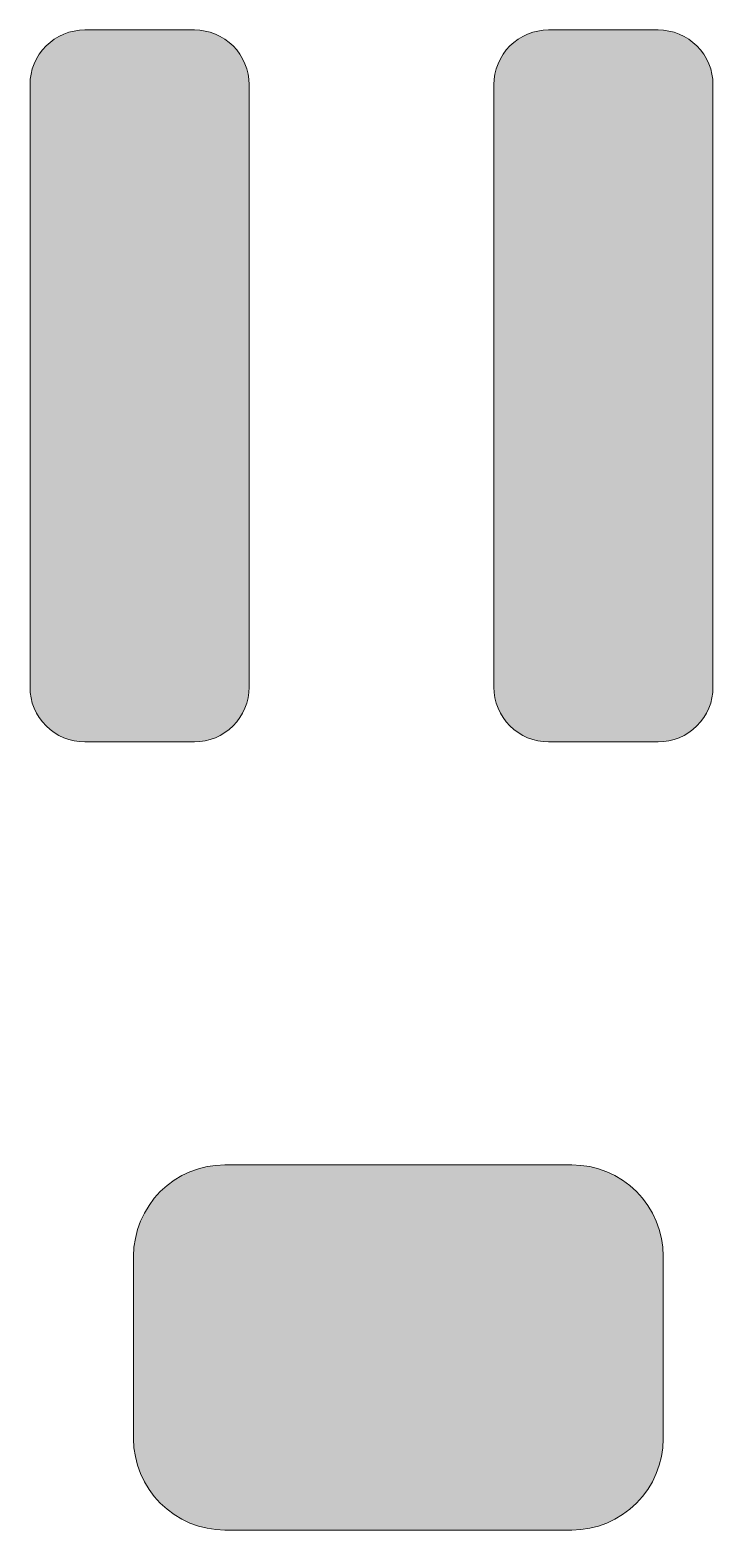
# Model space of a CAD drawing. Header units: millimetres. Extents: x -16.3 to 39.6, y -103.9 to -60.4.
# Drawn here: x -11.313 to -9.444, y -94.464 to -90.356 of the extents above; entities that cross this region are included whole.
import ezdxf

# ---------------------------------------------------------------- set-up
doc = ezdxf.new("R2010")
doc.units = ezdxf.units.MM
doc.header["$MEASUREMENT"] = 0
doc.layers.add('Camada 1', color=7, linetype='Continuous')

msp = doc.modelspace()

# ---------------------------------------------------------------- hatches: boundary and pattern name
at = {"layer": 'Camada 1', "true_color": 0x840000}
h = msp.add_hatch(color=16, dxfattribs=at)
edge = h.paths.add_edge_path()
edge.add_spline(control_points=[(-10.8489, -90.3564), (-10.8489, -90.3564), (-10.8341, -90.3587), (-10.8341, -90.3587), (-10.8341, -90.3587), (-10.8199, -90.3622), (-10.8199, -90.3622), (-10.8199, -90.3622), (-10.8059, -90.367), (-10.8059, -90.367), (-10.8059, -90.367), (-10.7927, -90.3734), (-10.7927, -90.3734), (-10.7927, -90.3734), (-10.78, -90.381), (-10.78, -90.381), (-10.78, -90.381), (-10.7683, -90.3899), (-10.7683, -90.3899), (-10.7683, -90.3899), (-10.7574, -90.3996), (-10.7574, -90.3996), (-10.7574, -90.3996), (-10.7475, -90.4105), (-10.7475, -90.4105), (-10.7475, -90.4105), (-10.7386, -90.4224), (-10.7386, -90.4224), (-10.7386, -90.4224), (-10.7313, -90.4351), (-10.7313, -90.4351), (-10.7313, -90.4351), (-10.7249, -90.4483), (-10.7249, -90.4483), (-10.7249, -90.4483), (-10.7198, -90.4623), (-10.7198, -90.4623), (-10.7198, -90.4623), (-10.7163, -90.4765), (-10.7163, -90.4765), (-10.7163, -90.4765), (-10.7142, -90.491), (-10.7142, -90.491), (-10.7142, -90.491), (-10.7135, -90.5057), (-10.7135, -90.5057), (-10.7135, -90.5057), (-10.7135, -92.1557), (-10.7135, -92.1557), (-10.7135, -92.1557), (-10.7142, -92.1704), (-10.7142, -92.1704), (-10.7142, -92.1704), (-10.7163, -92.1849), (-10.7163, -92.1849), (-10.7163, -92.1849), (-10.7198, -92.1994), (-10.7198, -92.1994), (-10.7198, -92.1994), (-10.7249, -92.2131), (-10.7249, -92.2131), (-10.7249, -92.2131), (-10.7313, -92.2266), (-10.7313, -92.2266), (-10.7313, -92.2266), (-10.7386, -92.239), (-10.7386, -92.239), (-10.7386, -92.239), (-10.7475, -92.251), (-10.7475, -92.251), (-10.7475, -92.251), (-10.7574, -92.2619), (-10.7574, -92.2619), (-10.7574, -92.2619), (-10.7683, -92.2718), (-10.7683, -92.2718), (-10.7683, -92.2718), (-10.78, -92.2804), (-10.78, -92.2804), (-10.78, -92.2804), (-10.7927, -92.288), (-10.7927, -92.288), (-10.7927, -92.288), (-10.8059, -92.2944), (-10.8059, -92.2944), (-10.8059, -92.2944), (-10.8199, -92.2992), (-10.8199, -92.2992), (-10.8199, -92.2992), (-10.8341, -92.3028), (-10.8341, -92.3028), (-10.8341, -92.3028), (-10.8489, -92.3051), (-10.8489, -92.3051), (-10.8489, -92.3051), (-10.8633, -92.3058), (-10.8633, -92.3058), (-10.8633, -92.3058), (-11.1636, -92.3058), (-11.1636, -92.3058), (-11.1636, -92.3058), (-11.1781, -92.3051), (-11.1781, -92.3051), (-11.1781, -92.3051), (-11.1928, -92.3028), (-11.1928, -92.3028), (-11.1928, -92.3028), (-11.207, -92.2992), (-11.207, -92.2992), (-11.207, -92.2992), (-11.221, -92.2944), (-11.221, -92.2944), (-11.221, -92.2944), (-11.2342, -92.288), (-11.2342, -92.288), (-11.2342, -92.288), (-11.2469, -92.2804), (-11.2469, -92.2804), (-11.2469, -92.2804), (-11.2586, -92.2718), (-11.2586, -92.2718), (-11.2586, -92.2718), (-11.2695, -92.2619), (-11.2695, -92.2619), (-11.2695, -92.2619), (-11.2794, -92.251), (-11.2794, -92.251), (-11.2794, -92.251), (-11.2883, -92.239), (-11.2883, -92.239), (-11.2883, -92.239), (-11.2957, -92.2266), (-11.2957, -92.2266), (-11.2957, -92.2266), (-11.302, -92.2131), (-11.302, -92.2131), (-11.302, -92.2131), (-11.3071, -92.1994), (-11.3071, -92.1994), (-11.3071, -92.1994), (-11.3106, -92.1849), (-11.3106, -92.1849), (-11.3106, -92.1849), (-11.3127, -92.1704), (-11.3127, -92.1704), (-11.3127, -92.1704), (-11.3134, -92.1557), (-11.3134, -92.1557), (-11.3134, -92.1557), (-11.3134, -90.5057), (-11.3134, -90.5057), (-11.3134, -90.5057), (-11.3127, -90.491), (-11.3127, -90.491), (-11.3127, -90.491), (-11.3106, -90.4765), (-11.3106, -90.4765), (-11.3106, -90.4765), (-11.3071, -90.4623), (-11.3071, -90.4623), (-11.3071, -90.4623), (-11.302, -90.4483), (-11.302, -90.4483), (-11.302, -90.4483), (-11.2957, -90.4351), (-11.2957, -90.4351), (-11.2957, -90.4351), (-11.2883, -90.4224), (-11.2883, -90.4224), (-11.2883, -90.4224), (-11.2794, -90.4105), (-11.2794, -90.4105), (-11.2794, -90.4105), (-11.2695, -90.3996), (-11.2695, -90.3996), (-11.2695, -90.3996), (-11.2586, -90.3899), (-11.2586, -90.3899), (-11.2586, -90.3899), (-11.2469, -90.381), (-11.2469, -90.381), (-11.2469, -90.381), (-11.2342, -90.3734), (-11.2342, -90.3734), (-11.2342, -90.3734), (-11.221, -90.367), (-11.221, -90.367), (-11.221, -90.367), (-11.207, -90.3622), (-11.207, -90.3622), (-11.207, -90.3622), (-11.1928, -90.3587), (-11.1928, -90.3587), (-11.1928, -90.3587), (-11.1781, -90.3564), (-11.1781, -90.3564), (-11.1781, -90.3564), (-11.1636, -90.3559), (-11.1636, -90.3559), (-11.1636, -90.3559), (-10.8633, -90.3559), (-10.8633, -90.3559), (-10.8633, -90.3559), (-10.8489, -90.3564), (-10.8489, -90.3564)], knot_values=[0, 0, 0, 0, 0.014706, 0.014706, 0.014706, 0.029412, 0.029412, 0.029412, 0.044118, 0.044118, 0.044118, 0.058824, 0.058824, 0.058824, 0.073529, 0.073529, 0.073529, 0.088235, 0.088235, 0.088235, 0.102941, 0.102941, 0.102941, 0.117647, 0.117647, 0.117647, 0.132353, 0.132353, 0.132353, 0.147059, 0.147059, 0.147059, 0.161765, 0.161765, 0.161765, 0.176471, 0.176471, 0.176471, 0.191176, 0.191176, 0.191176, 0.205882, 0.205882, 0.205882, 0.220588, 0.220588, 0.220588, 0.235294, 0.235294, 0.235294, 0.25, 0.25, 0.25, 0.264706, 0.264706, 0.264706, 0.279412, 0.279412, 0.279412, 0.294118, 0.294118, 0.294118, 0.308824, 0.308824, 0.308824, 0.323529, 0.323529, 0.323529, 0.338235, 0.338235, 0.338235, 0.352941, 0.352941, 0.352941, 0.367647, 0.367647, 0.367647, 0.382353, 0.382353, 0.382353, 0.397059, 0.397059, 0.397059, 0.411765, 0.411765, 0.411765, 0.426471, 0.426471, 0.426471, 0.441176, 0.441176, 0.441176, 0.455882, 0.455882, 0.455882, 0.470588, 0.470588, 0.470588, 0.485294, 0.485294, 0.485294, 0.5, 0.5, 0.5, 0.514706, 0.514706, 0.514706, 0.529412, 0.529412, 0.529412, 0.544118, 0.544118, 0.544118, 0.558824, 0.558824, 0.558824, 0.573529, 0.573529, 0.573529, 0.588235, 0.588235, 0.588235, 0.602941, 0.602941, 0.602941, 0.617647, 0.617647, 0.617647, 0.632353, 0.632353, 0.632353, 0.647059, 0.647059, 0.647059, 0.661765, 0.661765, 0.661765, 0.676471, 0.676471, 0.676471, 0.691176, 0.691176, 0.691176, 0.705882, 0.705882, 0.705882, 0.720588, 0.720588, 0.720588, 0.735294, 0.735294, 0.735294, 0.75, 0.75, 0.75, 0.764706, 0.764706, 0.764706, 0.779412, 0.779412, 0.779412, 0.794118, 0.794118, 0.794118, 0.808824, 0.808824, 0.808824, 0.823529, 0.823529, 0.823529, 0.838235, 0.838235, 0.838235, 0.852941, 0.852941, 0.852941, 0.867647, 0.867647, 0.867647, 0.882353, 0.882353, 0.882353, 0.897059, 0.897059, 0.897059, 0.911765, 0.911765, 0.911765, 0.926471, 0.926471, 0.926471, 0.941176, 0.941176, 0.941176, 0.955882, 0.955882, 0.955882, 0.970588, 0.970588, 0.970588, 0.985294, 0.985294, 0.985294, 1, 1, 1, 1], degree=3, periodic=1)
h = msp.add_hatch(color=16, dxfattribs=at)
edge = h.paths.add_edge_path()
edge.add_spline(control_points=[(-9.5789, -90.3564), (-9.5789, -90.3564), (-9.5641, -90.3587), (-9.5641, -90.3587), (-9.5641, -90.3587), (-9.5499, -90.3622), (-9.5499, -90.3622), (-9.5499, -90.3622), (-9.5359, -90.367), (-9.5359, -90.367), (-9.5359, -90.367), (-9.5227, -90.3734), (-9.5227, -90.3734), (-9.5227, -90.3734), (-9.51, -90.381), (-9.51, -90.381), (-9.51, -90.381), (-9.4983, -90.3899), (-9.4983, -90.3899), (-9.4983, -90.3899), (-9.4874, -90.3996), (-9.4874, -90.3996), (-9.4874, -90.3996), (-9.4775, -90.4105), (-9.4775, -90.4105), (-9.4775, -90.4105), (-9.4686, -90.4224), (-9.4686, -90.4224), (-9.4686, -90.4224), (-9.4613, -90.4351), (-9.4613, -90.4351), (-9.4613, -90.4351), (-9.4549, -90.4483), (-9.4549, -90.4483), (-9.4549, -90.4483), (-9.4498, -90.4623), (-9.4498, -90.4623), (-9.4498, -90.4623), (-9.4463, -90.4765), (-9.4463, -90.4765), (-9.4463, -90.4765), (-9.4442, -90.491), (-9.4442, -90.491), (-9.4442, -90.491), (-9.4435, -90.5057), (-9.4435, -90.5057), (-9.4435, -90.5057), (-9.4435, -92.1557), (-9.4435, -92.1557), (-9.4435, -92.1557), (-9.4442, -92.1704), (-9.4442, -92.1704), (-9.4442, -92.1704), (-9.4463, -92.1849), (-9.4463, -92.1849), (-9.4463, -92.1849), (-9.4498, -92.1994), (-9.4498, -92.1994), (-9.4498, -92.1994), (-9.4549, -92.2131), (-9.4549, -92.2131), (-9.4549, -92.2131), (-9.4613, -92.2266), (-9.4613, -92.2266), (-9.4613, -92.2266), (-9.4686, -92.239), (-9.4686, -92.239), (-9.4686, -92.239), (-9.4775, -92.251), (-9.4775, -92.251), (-9.4775, -92.251), (-9.4874, -92.2619), (-9.4874, -92.2619), (-9.4874, -92.2619), (-9.4983, -92.2718), (-9.4983, -92.2718), (-9.4983, -92.2718), (-9.51, -92.2804), (-9.51, -92.2804), (-9.51, -92.2804), (-9.5227, -92.288), (-9.5227, -92.288), (-9.5227, -92.288), (-9.5359, -92.2944), (-9.5359, -92.2944), (-9.5359, -92.2944), (-9.5499, -92.2992), (-9.5499, -92.2992), (-9.5499, -92.2992), (-9.5641, -92.3028), (-9.5641, -92.3028), (-9.5641, -92.3028), (-9.5789, -92.3051), (-9.5789, -92.3051), (-9.5789, -92.3051), (-9.5933, -92.3058), (-9.5933, -92.3058), (-9.5933, -92.3058), (-9.8936, -92.3058), (-9.8936, -92.3058), (-9.8936, -92.3058), (-9.9081, -92.3051), (-9.9081, -92.3051), (-9.9081, -92.3051), (-9.9228, -92.3028), (-9.9228, -92.3028), (-9.9228, -92.3028), (-9.937, -92.2992), (-9.937, -92.2992), (-9.937, -92.2992), (-9.951, -92.2944), (-9.951, -92.2944), (-9.951, -92.2944), (-9.9642, -92.288), (-9.9642, -92.288), (-9.9642, -92.288), (-9.9769, -92.2804), (-9.9769, -92.2804), (-9.9769, -92.2804), (-9.9886, -92.2718), (-9.9886, -92.2718), (-9.9886, -92.2718), (-9.9995, -92.2619), (-9.9995, -92.2619), (-9.9995, -92.2619), (-10.0094, -92.251), (-10.0094, -92.251), (-10.0094, -92.251), (-10.0183, -92.239), (-10.0183, -92.239), (-10.0183, -92.239), (-10.0257, -92.2266), (-10.0257, -92.2266), (-10.0257, -92.2266), (-10.032, -92.2131), (-10.032, -92.2131), (-10.032, -92.2131), (-10.0371, -92.1994), (-10.0371, -92.1994), (-10.0371, -92.1994), (-10.0406, -92.1849), (-10.0406, -92.1849), (-10.0406, -92.1849), (-10.0427, -92.1704), (-10.0427, -92.1704), (-10.0427, -92.1704), (-10.0434, -92.1557), (-10.0434, -92.1557), (-10.0434, -92.1557), (-10.0434, -90.5057), (-10.0434, -90.5057), (-10.0434, -90.5057), (-10.0427, -90.491), (-10.0427, -90.491), (-10.0427, -90.491), (-10.0406, -90.4765), (-10.0406, -90.4765), (-10.0406, -90.4765), (-10.0371, -90.4623), (-10.0371, -90.4623), (-10.0371, -90.4623), (-10.032, -90.4483), (-10.032, -90.4483), (-10.032, -90.4483), (-10.0257, -90.4351), (-10.0257, -90.4351), (-10.0257, -90.4351), (-10.0183, -90.4224), (-10.0183, -90.4224), (-10.0183, -90.4224), (-10.0094, -90.4105), (-10.0094, -90.4105), (-10.0094, -90.4105), (-9.9995, -90.3996), (-9.9995, -90.3996), (-9.9995, -90.3996), (-9.9886, -90.3899), (-9.9886, -90.3899), (-9.9886, -90.3899), (-9.9769, -90.381), (-9.9769, -90.381), (-9.9769, -90.381), (-9.9642, -90.3734), (-9.9642, -90.3734), (-9.9642, -90.3734), (-9.951, -90.367), (-9.951, -90.367), (-9.951, -90.367), (-9.937, -90.3622), (-9.937, -90.3622), (-9.937, -90.3622), (-9.9228, -90.3587), (-9.9228, -90.3587), (-9.9228, -90.3587), (-9.9081, -90.3564), (-9.9081, -90.3564), (-9.9081, -90.3564), (-9.8936, -90.3559), (-9.8936, -90.3559), (-9.8936, -90.3559), (-9.5933, -90.3559), (-9.5933, -90.3559), (-9.5933, -90.3559), (-9.5789, -90.3564), (-9.5789, -90.3564)], knot_values=[0, 0, 0, 0, 0.014706, 0.014706, 0.014706, 0.029412, 0.029412, 0.029412, 0.044118, 0.044118, 0.044118, 0.058824, 0.058824, 0.058824, 0.073529, 0.073529, 0.073529, 0.088235, 0.088235, 0.088235, 0.102941, 0.102941, 0.102941, 0.117647, 0.117647, 0.117647, 0.132353, 0.132353, 0.132353, 0.147059, 0.147059, 0.147059, 0.161765, 0.161765, 0.161765, 0.176471, 0.176471, 0.176471, 0.191176, 0.191176, 0.191176, 0.205882, 0.205882, 0.205882, 0.220588, 0.220588, 0.220588, 0.235294, 0.235294, 0.235294, 0.25, 0.25, 0.25, 0.264706, 0.264706, 0.264706, 0.279412, 0.279412, 0.279412, 0.294118, 0.294118, 0.294118, 0.308824, 0.308824, 0.308824, 0.323529, 0.323529, 0.323529, 0.338235, 0.338235, 0.338235, 0.352941, 0.352941, 0.352941, 0.367647, 0.367647, 0.367647, 0.382353, 0.382353, 0.382353, 0.397059, 0.397059, 0.397059, 0.411765, 0.411765, 0.411765, 0.426471, 0.426471, 0.426471, 0.441176, 0.441176, 0.441176, 0.455882, 0.455882, 0.455882, 0.470588, 0.470588, 0.470588, 0.485294, 0.485294, 0.485294, 0.5, 0.5, 0.5, 0.514706, 0.514706, 0.514706, 0.529412, 0.529412, 0.529412, 0.544118, 0.544118, 0.544118, 0.558824, 0.558824, 0.558824, 0.573529, 0.573529, 0.573529, 0.588235, 0.588235, 0.588235, 0.602941, 0.602941, 0.602941, 0.617647, 0.617647, 0.617647, 0.632353, 0.632353, 0.632353, 0.647059, 0.647059, 0.647059, 0.661765, 0.661765, 0.661765, 0.676471, 0.676471, 0.676471, 0.691176, 0.691176, 0.691176, 0.705882, 0.705882, 0.705882, 0.720588, 0.720588, 0.720588, 0.735294, 0.735294, 0.735294, 0.75, 0.75, 0.75, 0.764706, 0.764706, 0.764706, 0.779412, 0.779412, 0.779412, 0.794118, 0.794118, 0.794118, 0.808824, 0.808824, 0.808824, 0.823529, 0.823529, 0.823529, 0.838235, 0.838235, 0.838235, 0.852941, 0.852941, 0.852941, 0.867647, 0.867647, 0.867647, 0.882353, 0.882353, 0.882353, 0.897059, 0.897059, 0.897059, 0.911765, 0.911765, 0.911765, 0.926471, 0.926471, 0.926471, 0.941176, 0.941176, 0.941176, 0.955882, 0.955882, 0.955882, 0.970588, 0.970588, 0.970588, 0.985294, 0.985294, 0.985294, 1, 1, 1, 1], degree=3, periodic=1)
h = msp.add_hatch(color=16, dxfattribs=at)
edge = h.paths.add_edge_path()
edge.add_spline(control_points=[(-9.8052, -93.4656), (-9.8052, -93.4656), (-9.7811, -93.4691), (-9.7811, -93.4691), (-9.7811, -93.4691), (-9.7572, -93.475), (-9.7572, -93.475), (-9.7572, -93.475), (-9.7341, -93.4834), (-9.7341, -93.4834), (-9.7341, -93.4834), (-9.712, -93.4938), (-9.712, -93.4938), (-9.712, -93.4938), (-9.6909, -93.5065), (-9.6909, -93.5065), (-9.6909, -93.5065), (-9.6713, -93.521), (-9.6713, -93.521), (-9.6713, -93.521), (-9.653, -93.5375), (-9.653, -93.5375), (-9.653, -93.5375), (-9.6365, -93.5558), (-9.6365, -93.5558), (-9.6365, -93.5558), (-9.622, -93.5753), (-9.622, -93.5753), (-9.622, -93.5753), (-9.6093, -93.5964), (-9.6093, -93.5964), (-9.6093, -93.5964), (-9.5989, -93.6185), (-9.5989, -93.6185), (-9.5989, -93.6185), (-9.5906, -93.6416), (-9.5906, -93.6416), (-9.5906, -93.6416), (-9.5847, -93.6655), (-9.5847, -93.6655), (-9.5847, -93.6655), (-9.5809, -93.6899), (-9.5809, -93.6899), (-9.5809, -93.6899), (-9.5799, -93.7143), (-9.5799, -93.7143), (-9.5799, -93.7143), (-9.5799, -94.2144), (-9.5799, -94.2144), (-9.5799, -94.2144), (-9.5809, -94.2388), (-9.5809, -94.2388), (-9.5809, -94.2388), (-9.5847, -94.2631), (-9.5847, -94.2631), (-9.5847, -94.2631), (-9.5906, -94.2868), (-9.5906, -94.2868), (-9.5906, -94.2868), (-9.5989, -94.3099), (-9.5989, -94.3099), (-9.5989, -94.3099), (-9.6093, -94.3322), (-9.6093, -94.3322), (-9.6093, -94.3322), (-9.622, -94.3531), (-9.622, -94.3531), (-9.622, -94.3531), (-9.6365, -94.3729), (-9.6365, -94.3729), (-9.6365, -94.3729), (-9.653, -94.3912), (-9.653, -94.3912), (-9.653, -94.3912), (-9.6713, -94.4074), (-9.6713, -94.4074), (-9.6713, -94.4074), (-9.6909, -94.4222), (-9.6909, -94.4222), (-9.6909, -94.4222), (-9.712, -94.4349), (-9.712, -94.4349), (-9.712, -94.4349), (-9.7341, -94.4453), (-9.7341, -94.4453), (-9.7341, -94.4453), (-9.7572, -94.4534), (-9.7572, -94.4534), (-9.7572, -94.4534), (-9.7811, -94.4595), (-9.7811, -94.4595), (-9.7811, -94.4595), (-9.8052, -94.463), (-9.8052, -94.463), (-9.8052, -94.463), (-9.8298, -94.4643), (-9.8298, -94.4643), (-9.8298, -94.4643), (-10.7798, -94.4643), (-10.7798, -94.4643), (-10.7798, -94.4643), (-10.8044, -94.463), (-10.8044, -94.463), (-10.8044, -94.463), (-10.8285, -94.4595), (-10.8285, -94.4595), (-10.8285, -94.4595), (-10.8524, -94.4534), (-10.8524, -94.4534), (-10.8524, -94.4534), (-10.8755, -94.4453), (-10.8755, -94.4453), (-10.8755, -94.4453), (-10.8976, -94.4349), (-10.8976, -94.4349), (-10.8976, -94.4349), (-10.9187, -94.4222), (-10.9187, -94.4222), (-10.9187, -94.4222), (-10.9383, -94.4074), (-10.9383, -94.4074), (-10.9383, -94.4074), (-10.9566, -94.3912), (-10.9566, -94.3912), (-10.9566, -94.3912), (-10.9731, -94.3729), (-10.9731, -94.3729), (-10.9731, -94.3729), (-10.9876, -94.3531), (-10.9876, -94.3531), (-10.9876, -94.3531), (-11.0003, -94.3322), (-11.0003, -94.3322), (-11.0003, -94.3322), (-11.0107, -94.3099), (-11.0107, -94.3099), (-11.0107, -94.3099), (-11.019, -94.2868), (-11.019, -94.2868), (-11.019, -94.2868), (-11.0249, -94.2631), (-11.0249, -94.2631), (-11.0249, -94.2631), (-11.0287, -94.2388), (-11.0287, -94.2388), (-11.0287, -94.2388), (-11.0297, -94.2144), (-11.0297, -94.2144), (-11.0297, -94.2144), (-11.0297, -93.7143), (-11.0297, -93.7143), (-11.0297, -93.7143), (-11.0287, -93.6899), (-11.0287, -93.6899), (-11.0287, -93.6899), (-11.0249, -93.6655), (-11.0249, -93.6655), (-11.0249, -93.6655), (-11.019, -93.6416), (-11.019, -93.6416), (-11.019, -93.6416), (-11.0107, -93.6185), (-11.0107, -93.6185), (-11.0107, -93.6185), (-11.0003, -93.5964), (-11.0003, -93.5964), (-11.0003, -93.5964), (-10.9876, -93.5753), (-10.9876, -93.5753), (-10.9876, -93.5753), (-10.9731, -93.5558), (-10.9731, -93.5558), (-10.9731, -93.5558), (-10.9566, -93.5375), (-10.9566, -93.5375), (-10.9566, -93.5375), (-10.9383, -93.521), (-10.9383, -93.521), (-10.9383, -93.521), (-10.9187, -93.5065), (-10.9187, -93.5065), (-10.9187, -93.5065), (-10.8976, -93.4938), (-10.8976, -93.4938), (-10.8976, -93.4938), (-10.8755, -93.4834), (-10.8755, -93.4834), (-10.8755, -93.4834), (-10.8524, -93.475), (-10.8524, -93.475), (-10.8524, -93.475), (-10.8285, -93.4691), (-10.8285, -93.4691), (-10.8285, -93.4691), (-10.8044, -93.4656), (-10.8044, -93.4656), (-10.8044, -93.4656), (-10.7798, -93.4643), (-10.7798, -93.4643), (-10.7798, -93.4643), (-9.8298, -93.4643), (-9.8298, -93.4643), (-9.8298, -93.4643), (-9.8052, -93.4656), (-9.8052, -93.4656)], knot_values=[0, 0, 0, 0, 0.014706, 0.014706, 0.014706, 0.029412, 0.029412, 0.029412, 0.044118, 0.044118, 0.044118, 0.058824, 0.058824, 0.058824, 0.073529, 0.073529, 0.073529, 0.088235, 0.088235, 0.088235, 0.102941, 0.102941, 0.102941, 0.117647, 0.117647, 0.117647, 0.132353, 0.132353, 0.132353, 0.147059, 0.147059, 0.147059, 0.161765, 0.161765, 0.161765, 0.176471, 0.176471, 0.176471, 0.191176, 0.191176, 0.191176, 0.205882, 0.205882, 0.205882, 0.220588, 0.220588, 0.220588, 0.235294, 0.235294, 0.235294, 0.25, 0.25, 0.25, 0.264706, 0.264706, 0.264706, 0.279412, 0.279412, 0.279412, 0.294118, 0.294118, 0.294118, 0.308824, 0.308824, 0.308824, 0.323529, 0.323529, 0.323529, 0.338235, 0.338235, 0.338235, 0.352941, 0.352941, 0.352941, 0.367647, 0.367647, 0.367647, 0.382353, 0.382353, 0.382353, 0.397059, 0.397059, 0.397059, 0.411765, 0.411765, 0.411765, 0.426471, 0.426471, 0.426471, 0.441176, 0.441176, 0.441176, 0.455882, 0.455882, 0.455882, 0.470588, 0.470588, 0.470588, 0.485294, 0.485294, 0.485294, 0.5, 0.5, 0.5, 0.514706, 0.514706, 0.514706, 0.529412, 0.529412, 0.529412, 0.544118, 0.544118, 0.544118, 0.558824, 0.558824, 0.558824, 0.573529, 0.573529, 0.573529, 0.588235, 0.588235, 0.588235, 0.602941, 0.602941, 0.602941, 0.617647, 0.617647, 0.617647, 0.632353, 0.632353, 0.632353, 0.647059, 0.647059, 0.647059, 0.661765, 0.661765, 0.661765, 0.676471, 0.676471, 0.676471, 0.691176, 0.691176, 0.691176, 0.705882, 0.705882, 0.705882, 0.720588, 0.720588, 0.720588, 0.735294, 0.735294, 0.735294, 0.75, 0.75, 0.75, 0.764706, 0.764706, 0.764706, 0.779412, 0.779412, 0.779412, 0.794118, 0.794118, 0.794118, 0.808824, 0.808824, 0.808824, 0.823529, 0.823529, 0.823529, 0.838235, 0.838235, 0.838235, 0.852941, 0.852941, 0.852941, 0.867647, 0.867647, 0.867647, 0.882353, 0.882353, 0.882353, 0.897059, 0.897059, 0.897059, 0.911765, 0.911765, 0.911765, 0.926471, 0.926471, 0.926471, 0.941176, 0.941176, 0.941176, 0.955882, 0.955882, 0.955882, 0.970588, 0.970588, 0.970588, 0.985294, 0.985294, 0.985294, 1, 1, 1, 1], degree=3, periodic=1)

# ---------------------------------------------------------------- linework, layer by layer
at = {"layer": 'Camada 1', "color": 16, "lineweight": 0}
for points in [[(-10.8489, -90.3564), (-10.8489, -90.3564), (-10.8341, -90.3587), (-10.8341, -90.3587), (-10.8341, -90.3587), (-10.8199, -90.3622), (-10.8199, -90.3622), (-10.8199, -90.3622), (-10.8059, -90.367), (-10.8059, -90.367), (-10.8059, -90.367), (-10.7927, -90.3734), (-10.7927, -90.3734), (-10.7927, -90.3734), (-10.78, -90.381), (-10.78, -90.381), (-10.78, -90.381), (-10.7683, -90.3899), (-10.7683, -90.3899), (-10.7683, -90.3899), (-10.7574, -90.3996), (-10.7574, -90.3996), (-10.7574, -90.3996), (-10.7475, -90.4105), (-10.7475, -90.4105), (-10.7475, -90.4105), (-10.7386, -90.4224), (-10.7386, -90.4224), (-10.7386, -90.4224), (-10.7313, -90.4351), (-10.7313, -90.4351), (-10.7313, -90.4351), (-10.7249, -90.4483), (-10.7249, -90.4483), (-10.7249, -90.4483), (-10.7198, -90.4623), (-10.7198, -90.4623), (-10.7198, -90.4623), (-10.7163, -90.4765), (-10.7163, -90.4765), (-10.7163, -90.4765), (-10.7142, -90.491), (-10.7142, -90.491), (-10.7142, -90.491), (-10.7135, -90.5057), (-10.7135, -90.5057), (-10.7135, -90.5057), (-10.7135, -92.1557), (-10.7135, -92.1557), (-10.7135, -92.1557), (-10.7142, -92.1704), (-10.7142, -92.1704), (-10.7142, -92.1704), (-10.7163, -92.1849), (-10.7163, -92.1849), (-10.7163, -92.1849), (-10.7198, -92.1994), (-10.7198, -92.1994), (-10.7198, -92.1994), (-10.7249, -92.2131), (-10.7249, -92.2131), (-10.7249, -92.2131), (-10.7313, -92.2266), (-10.7313, -92.2266), (-10.7313, -92.2266), (-10.7386, -92.239), (-10.7386, -92.239), (-10.7386, -92.239), (-10.7475, -92.251), (-10.7475, -92.251), (-10.7475, -92.251), (-10.7574, -92.2619), (-10.7574, -92.2619), (-10.7574, -92.2619), (-10.7683, -92.2718), (-10.7683, -92.2718), (-10.7683, -92.2718), (-10.78, -92.2804), (-10.78, -92.2804), (-10.78, -92.2804), (-10.7927, -92.288), (-10.7927, -92.288), (-10.7927, -92.288), (-10.8059, -92.2944), (-10.8059, -92.2944), (-10.8059, -92.2944), (-10.8199, -92.2992), (-10.8199, -92.2992), (-10.8199, -92.2992), (-10.8341, -92.3028), (-10.8341, -92.3028), (-10.8341, -92.3028), (-10.8489, -92.3051), (-10.8489, -92.3051), (-10.8489, -92.3051), (-10.8633, -92.3058), (-10.8633, -92.3058), (-10.8633, -92.3058), (-11.1636, -92.3058), (-11.1636, -92.3058), (-11.1636, -92.3058), (-11.1781, -92.3051), (-11.1781, -92.3051), (-11.1781, -92.3051), (-11.1928, -92.3028), (-11.1928, -92.3028), (-11.1928, -92.3028), (-11.207, -92.2992), (-11.207, -92.2992), (-11.207, -92.2992), (-11.221, -92.2944), (-11.221, -92.2944), (-11.221, -92.2944), (-11.2342, -92.288), (-11.2342, -92.288), (-11.2342, -92.288), (-11.2469, -92.2804), (-11.2469, -92.2804), (-11.2469, -92.2804), (-11.2586, -92.2718), (-11.2586, -92.2718), (-11.2586, -92.2718), (-11.2695, -92.2619), (-11.2695, -92.2619), (-11.2695, -92.2619), (-11.2794, -92.251), (-11.2794, -92.251), (-11.2794, -92.251), (-11.2883, -92.239), (-11.2883, -92.239), (-11.2883, -92.239), (-11.2957, -92.2266), (-11.2957, -92.2266), (-11.2957, -92.2266), (-11.302, -92.2131), (-11.302, -92.2131), (-11.302, -92.2131), (-11.3071, -92.1994), (-11.3071, -92.1994), (-11.3071, -92.1994), (-11.3106, -92.1849), (-11.3106, -92.1849), (-11.3106, -92.1849), (-11.3127, -92.1704), (-11.3127, -92.1704), (-11.3127, -92.1704), (-11.3134, -92.1557), (-11.3134, -92.1557), (-11.3134, -92.1557), (-11.3134, -90.5057), (-11.3134, -90.5057), (-11.3134, -90.5057), (-11.3127, -90.491), (-11.3127, -90.491), (-11.3127, -90.491), (-11.3106, -90.4765), (-11.3106, -90.4765), (-11.3106, -90.4765), (-11.3071, -90.4623), (-11.3071, -90.4623), (-11.3071, -90.4623), (-11.302, -90.4483), (-11.302, -90.4483), (-11.302, -90.4483), (-11.2957, -90.4351), (-11.2957, -90.4351), (-11.2957, -90.4351), (-11.2883, -90.4224), (-11.2883, -90.4224), (-11.2883, -90.4224), (-11.2794, -90.4105), (-11.2794, -90.4105), (-11.2794, -90.4105), (-11.2695, -90.3996), (-11.2695, -90.3996), (-11.2695, -90.3996), (-11.2586, -90.3899), (-11.2586, -90.3899), (-11.2586, -90.3899), (-11.2469, -90.381), (-11.2469, -90.381), (-11.2469, -90.381), (-11.2342, -90.3734), (-11.2342, -90.3734), (-11.2342, -90.3734), (-11.221, -90.367), (-11.221, -90.367), (-11.221, -90.367), (-11.207, -90.3622), (-11.207, -90.3622), (-11.207, -90.3622), (-11.1928, -90.3587), (-11.1928, -90.3587), (-11.1928, -90.3587), (-11.1781, -90.3564), (-11.1781, -90.3564), (-11.1781, -90.3564), (-11.1636, -90.3559), (-11.1636, -90.3559), (-11.1636, -90.3559), (-10.8633, -90.3559), (-10.8633, -90.3559), (-10.8633, -90.3559), (-10.8489, -90.3564), (-10.8489, -90.3564)], [(-9.5789, -90.3564), (-9.5789, -90.3564), (-9.5641, -90.3587), (-9.5641, -90.3587), (-9.5641, -90.3587), (-9.5499, -90.3622), (-9.5499, -90.3622), (-9.5499, -90.3622), (-9.5359, -90.367), (-9.5359, -90.367), (-9.5359, -90.367), (-9.5227, -90.3734), (-9.5227, -90.3734), (-9.5227, -90.3734), (-9.51, -90.381), (-9.51, -90.381), (-9.51, -90.381), (-9.4983, -90.3899), (-9.4983, -90.3899), (-9.4983, -90.3899), (-9.4874, -90.3996), (-9.4874, -90.3996), (-9.4874, -90.3996), (-9.4775, -90.4105), (-9.4775, -90.4105), (-9.4775, -90.4105), (-9.4686, -90.4224), (-9.4686, -90.4224), (-9.4686, -90.4224), (-9.4613, -90.4351), (-9.4613, -90.4351), (-9.4613, -90.4351), (-9.4549, -90.4483), (-9.4549, -90.4483), (-9.4549, -90.4483), (-9.4498, -90.4623), (-9.4498, -90.4623), (-9.4498, -90.4623), (-9.4463, -90.4765), (-9.4463, -90.4765), (-9.4463, -90.4765), (-9.4442, -90.491), (-9.4442, -90.491), (-9.4442, -90.491), (-9.4435, -90.5057), (-9.4435, -90.5057), (-9.4435, -90.5057), (-9.4435, -92.1557), (-9.4435, -92.1557), (-9.4435, -92.1557), (-9.4442, -92.1704), (-9.4442, -92.1704), (-9.4442, -92.1704), (-9.4463, -92.1849), (-9.4463, -92.1849), (-9.4463, -92.1849), (-9.4498, -92.1994), (-9.4498, -92.1994), (-9.4498, -92.1994), (-9.4549, -92.2131), (-9.4549, -92.2131), (-9.4549, -92.2131), (-9.4613, -92.2266), (-9.4613, -92.2266), (-9.4613, -92.2266), (-9.4686, -92.239), (-9.4686, -92.239), (-9.4686, -92.239), (-9.4775, -92.251), (-9.4775, -92.251), (-9.4775, -92.251), (-9.4874, -92.2619), (-9.4874, -92.2619), (-9.4874, -92.2619), (-9.4983, -92.2718), (-9.4983, -92.2718), (-9.4983, -92.2718), (-9.51, -92.2804), (-9.51, -92.2804), (-9.51, -92.2804), (-9.5227, -92.288), (-9.5227, -92.288), (-9.5227, -92.288), (-9.5359, -92.2944), (-9.5359, -92.2944), (-9.5359, -92.2944), (-9.5499, -92.2992), (-9.5499, -92.2992), (-9.5499, -92.2992), (-9.5641, -92.3028), (-9.5641, -92.3028), (-9.5641, -92.3028), (-9.5789, -92.3051), (-9.5789, -92.3051), (-9.5789, -92.3051), (-9.5933, -92.3058), (-9.5933, -92.3058), (-9.5933, -92.3058), (-9.8936, -92.3058), (-9.8936, -92.3058), (-9.8936, -92.3058), (-9.9081, -92.3051), (-9.9081, -92.3051), (-9.9081, -92.3051), (-9.9228, -92.3028), (-9.9228, -92.3028), (-9.9228, -92.3028), (-9.937, -92.2992), (-9.937, -92.2992), (-9.937, -92.2992), (-9.951, -92.2944), (-9.951, -92.2944), (-9.951, -92.2944), (-9.9642, -92.288), (-9.9642, -92.288), (-9.9642, -92.288), (-9.9769, -92.2804), (-9.9769, -92.2804), (-9.9769, -92.2804), (-9.9886, -92.2718), (-9.9886, -92.2718), (-9.9886, -92.2718), (-9.9995, -92.2619), (-9.9995, -92.2619), (-9.9995, -92.2619), (-10.0094, -92.251), (-10.0094, -92.251), (-10.0094, -92.251), (-10.0183, -92.239), (-10.0183, -92.239), (-10.0183, -92.239), (-10.0257, -92.2266), (-10.0257, -92.2266), (-10.0257, -92.2266), (-10.032, -92.2131), (-10.032, -92.2131), (-10.032, -92.2131), (-10.0371, -92.1994), (-10.0371, -92.1994), (-10.0371, -92.1994), (-10.0406, -92.1849), (-10.0406, -92.1849), (-10.0406, -92.1849), (-10.0427, -92.1704), (-10.0427, -92.1704), (-10.0427, -92.1704), (-10.0434, -92.1557), (-10.0434, -92.1557), (-10.0434, -92.1557), (-10.0434, -90.5057), (-10.0434, -90.5057), (-10.0434, -90.5057), (-10.0427, -90.491), (-10.0427, -90.491), (-10.0427, -90.491), (-10.0406, -90.4765), (-10.0406, -90.4765), (-10.0406, -90.4765), (-10.0371, -90.4623), (-10.0371, -90.4623), (-10.0371, -90.4623), (-10.032, -90.4483), (-10.032, -90.4483), (-10.032, -90.4483), (-10.0257, -90.4351), (-10.0257, -90.4351), (-10.0257, -90.4351), (-10.0183, -90.4224), (-10.0183, -90.4224), (-10.0183, -90.4224), (-10.0094, -90.4105), (-10.0094, -90.4105), (-10.0094, -90.4105), (-9.9995, -90.3996), (-9.9995, -90.3996), (-9.9995, -90.3996), (-9.9886, -90.3899), (-9.9886, -90.3899), (-9.9886, -90.3899), (-9.9769, -90.381), (-9.9769, -90.381), (-9.9769, -90.381), (-9.9642, -90.3734), (-9.9642, -90.3734), (-9.9642, -90.3734), (-9.951, -90.367), (-9.951, -90.367), (-9.951, -90.367), (-9.937, -90.3622), (-9.937, -90.3622), (-9.937, -90.3622), (-9.9228, -90.3587), (-9.9228, -90.3587), (-9.9228, -90.3587), (-9.9081, -90.3564), (-9.9081, -90.3564), (-9.9081, -90.3564), (-9.8936, -90.3559), (-9.8936, -90.3559), (-9.8936, -90.3559), (-9.5933, -90.3559), (-9.5933, -90.3559), (-9.5933, -90.3559), (-9.5789, -90.3564), (-9.5789, -90.3564)], [(-9.8052, -93.4656), (-9.8052, -93.4656), (-9.7811, -93.4691), (-9.7811, -93.4691), (-9.7811, -93.4691), (-9.7572, -93.475), (-9.7572, -93.475), (-9.7572, -93.475), (-9.7341, -93.4834), (-9.7341, -93.4834), (-9.7341, -93.4834), (-9.712, -93.4938), (-9.712, -93.4938), (-9.712, -93.4938), (-9.6909, -93.5065), (-9.6909, -93.5065), (-9.6909, -93.5065), (-9.6713, -93.521), (-9.6713, -93.521), (-9.6713, -93.521), (-9.653, -93.5375), (-9.653, -93.5375), (-9.653, -93.5375), (-9.6365, -93.5558), (-9.6365, -93.5558), (-9.6365, -93.5558), (-9.622, -93.5753), (-9.622, -93.5753), (-9.622, -93.5753), (-9.6093, -93.5964), (-9.6093, -93.5964), (-9.6093, -93.5964), (-9.5989, -93.6185), (-9.5989, -93.6185), (-9.5989, -93.6185), (-9.5906, -93.6416), (-9.5906, -93.6416), (-9.5906, -93.6416), (-9.5847, -93.6655), (-9.5847, -93.6655), (-9.5847, -93.6655), (-9.5809, -93.6899), (-9.5809, -93.6899), (-9.5809, -93.6899), (-9.5799, -93.7143), (-9.5799, -93.7143), (-9.5799, -93.7143), (-9.5799, -94.2144), (-9.5799, -94.2144), (-9.5799, -94.2144), (-9.5809, -94.2388), (-9.5809, -94.2388), (-9.5809, -94.2388), (-9.5847, -94.2631), (-9.5847, -94.2631), (-9.5847, -94.2631), (-9.5906, -94.2868), (-9.5906, -94.2868), (-9.5906, -94.2868), (-9.5989, -94.3099), (-9.5989, -94.3099), (-9.5989, -94.3099), (-9.6093, -94.3322), (-9.6093, -94.3322), (-9.6093, -94.3322), (-9.622, -94.3531), (-9.622, -94.3531), (-9.622, -94.3531), (-9.6365, -94.3729), (-9.6365, -94.3729), (-9.6365, -94.3729), (-9.653, -94.3912), (-9.653, -94.3912), (-9.653, -94.3912), (-9.6713, -94.4074), (-9.6713, -94.4074), (-9.6713, -94.4074), (-9.6909, -94.4222), (-9.6909, -94.4222), (-9.6909, -94.4222), (-9.712, -94.4349), (-9.712, -94.4349), (-9.712, -94.4349), (-9.7341, -94.4453), (-9.7341, -94.4453), (-9.7341, -94.4453), (-9.7572, -94.4534), (-9.7572, -94.4534), (-9.7572, -94.4534), (-9.7811, -94.4595), (-9.7811, -94.4595), (-9.7811, -94.4595), (-9.8052, -94.463), (-9.8052, -94.463), (-9.8052, -94.463), (-9.8298, -94.4643), (-9.8298, -94.4643), (-9.8298, -94.4643), (-10.7798, -94.4643), (-10.7798, -94.4643), (-10.7798, -94.4643), (-10.8044, -94.463), (-10.8044, -94.463), (-10.8044, -94.463), (-10.8285, -94.4595), (-10.8285, -94.4595), (-10.8285, -94.4595), (-10.8524, -94.4534), (-10.8524, -94.4534), (-10.8524, -94.4534), (-10.8755, -94.4453), (-10.8755, -94.4453), (-10.8755, -94.4453), (-10.8976, -94.4349), (-10.8976, -94.4349), (-10.8976, -94.4349), (-10.9187, -94.4222), (-10.9187, -94.4222), (-10.9187, -94.4222), (-10.9383, -94.4074), (-10.9383, -94.4074), (-10.9383, -94.4074), (-10.9566, -94.3912), (-10.9566, -94.3912), (-10.9566, -94.3912), (-10.9731, -94.3729), (-10.9731, -94.3729), (-10.9731, -94.3729), (-10.9876, -94.3531), (-10.9876, -94.3531), (-10.9876, -94.3531), (-11.0003, -94.3322), (-11.0003, -94.3322), (-11.0003, -94.3322), (-11.0107, -94.3099), (-11.0107, -94.3099), (-11.0107, -94.3099), (-11.019, -94.2868), (-11.019, -94.2868), (-11.019, -94.2868), (-11.0249, -94.2631), (-11.0249, -94.2631), (-11.0249, -94.2631), (-11.0287, -94.2388), (-11.0287, -94.2388), (-11.0287, -94.2388), (-11.0297, -94.2144), (-11.0297, -94.2144), (-11.0297, -94.2144), (-11.0297, -93.7143), (-11.0297, -93.7143), (-11.0297, -93.7143), (-11.0287, -93.6899), (-11.0287, -93.6899), (-11.0287, -93.6899), (-11.0249, -93.6655), (-11.0249, -93.6655), (-11.0249, -93.6655), (-11.019, -93.6416), (-11.019, -93.6416), (-11.019, -93.6416), (-11.0107, -93.6185), (-11.0107, -93.6185), (-11.0107, -93.6185), (-11.0003, -93.5964), (-11.0003, -93.5964), (-11.0003, -93.5964), (-10.9876, -93.5753), (-10.9876, -93.5753), (-10.9876, -93.5753), (-10.9731, -93.5558), (-10.9731, -93.5558), (-10.9731, -93.5558), (-10.9566, -93.5375), (-10.9566, -93.5375), (-10.9566, -93.5375), (-10.9383, -93.521), (-10.9383, -93.521), (-10.9383, -93.521), (-10.9187, -93.5065), (-10.9187, -93.5065), (-10.9187, -93.5065), (-10.8976, -93.4938), (-10.8976, -93.4938), (-10.8976, -93.4938), (-10.8755, -93.4834), (-10.8755, -93.4834), (-10.8755, -93.4834), (-10.8524, -93.475), (-10.8524, -93.475), (-10.8524, -93.475), (-10.8285, -93.4691), (-10.8285, -93.4691), (-10.8285, -93.4691), (-10.8044, -93.4656), (-10.8044, -93.4656), (-10.8044, -93.4656), (-10.7798, -93.4643), (-10.7798, -93.4643), (-10.7798, -93.4643), (-9.8298, -93.4643), (-9.8298, -93.4643), (-9.8298, -93.4643), (-9.8052, -93.4656), (-9.8052, -93.4656)]]:
    msp.add_open_spline(points, degree=3, knots=[0, 0, 0, 0, 0.014706, 0.014706, 0.014706, 0.029412, 0.029412, 0.029412, 0.044118, 0.044118, 0.044118, 0.058824, 0.058824, 0.058824, 0.073529, 0.073529, 0.073529, 0.088235, 0.088235, 0.088235, 0.102941, 0.102941, 0.102941, 0.117647, 0.117647, 0.117647, 0.132353, 0.132353, 0.132353, 0.147059, 0.147059, 0.147059, 0.161765, 0.161765, 0.161765, 0.176471, 0.176471, 0.176471, 0.191176, 0.191176, 0.191176, 0.205882, 0.205882, 0.205882, 0.220588, 0.220588, 0.220588, 0.235294, 0.235294, 0.235294, 0.25, 0.25, 0.25, 0.264706, 0.264706, 0.264706, 0.279412, 0.279412, 0.279412, 0.294118, 0.294118, 0.294118, 0.308824, 0.308824, 0.308824, 0.323529, 0.323529, 0.323529, 0.338235, 0.338235, 0.338235, 0.352941, 0.352941, 0.352941, 0.367647, 0.367647, 0.367647, 0.382353, 0.382353, 0.382353, 0.397059, 0.397059, 0.397059, 0.411765, 0.411765, 0.411765, 0.426471, 0.426471, 0.426471, 0.441176, 0.441176, 0.441176, 0.455882, 0.455882, 0.455882, 0.470588, 0.470588, 0.470588, 0.485294, 0.485294, 0.485294, 0.5, 0.5, 0.5, 0.514706, 0.514706, 0.514706, 0.529412, 0.529412, 0.529412, 0.544118, 0.544118, 0.544118, 0.558824, 0.558824, 0.558824, 0.573529, 0.573529, 0.573529, 0.588235, 0.588235, 0.588235, 0.602941, 0.602941, 0.602941, 0.617647, 0.617647, 0.617647, 0.632353, 0.632353, 0.632353, 0.647059, 0.647059, 0.647059, 0.661765, 0.661765, 0.661765, 0.676471, 0.676471, 0.676471, 0.691176, 0.691176, 0.691176, 0.705882, 0.705882, 0.705882, 0.720588, 0.720588, 0.720588, 0.735294, 0.735294, 0.735294, 0.75, 0.75, 0.75, 0.764706, 0.764706, 0.764706, 0.779412, 0.779412, 0.779412, 0.794118, 0.794118, 0.794118, 0.808824, 0.808824, 0.808824, 0.823529, 0.823529, 0.823529, 0.838235, 0.838235, 0.838235, 0.852941, 0.852941, 0.852941, 0.867647, 0.867647, 0.867647, 0.882353, 0.882353, 0.882353, 0.897059, 0.897059, 0.897059, 0.911765, 0.911765, 0.911765, 0.926471, 0.926471, 0.926471, 0.941176, 0.941176, 0.941176, 0.955882, 0.955882, 0.955882, 0.970588, 0.970588, 0.970588, 0.985294, 0.985294, 0.985294, 1, 1, 1, 1], dxfattribs=at)

doc.saveas('drawing.dxf')
